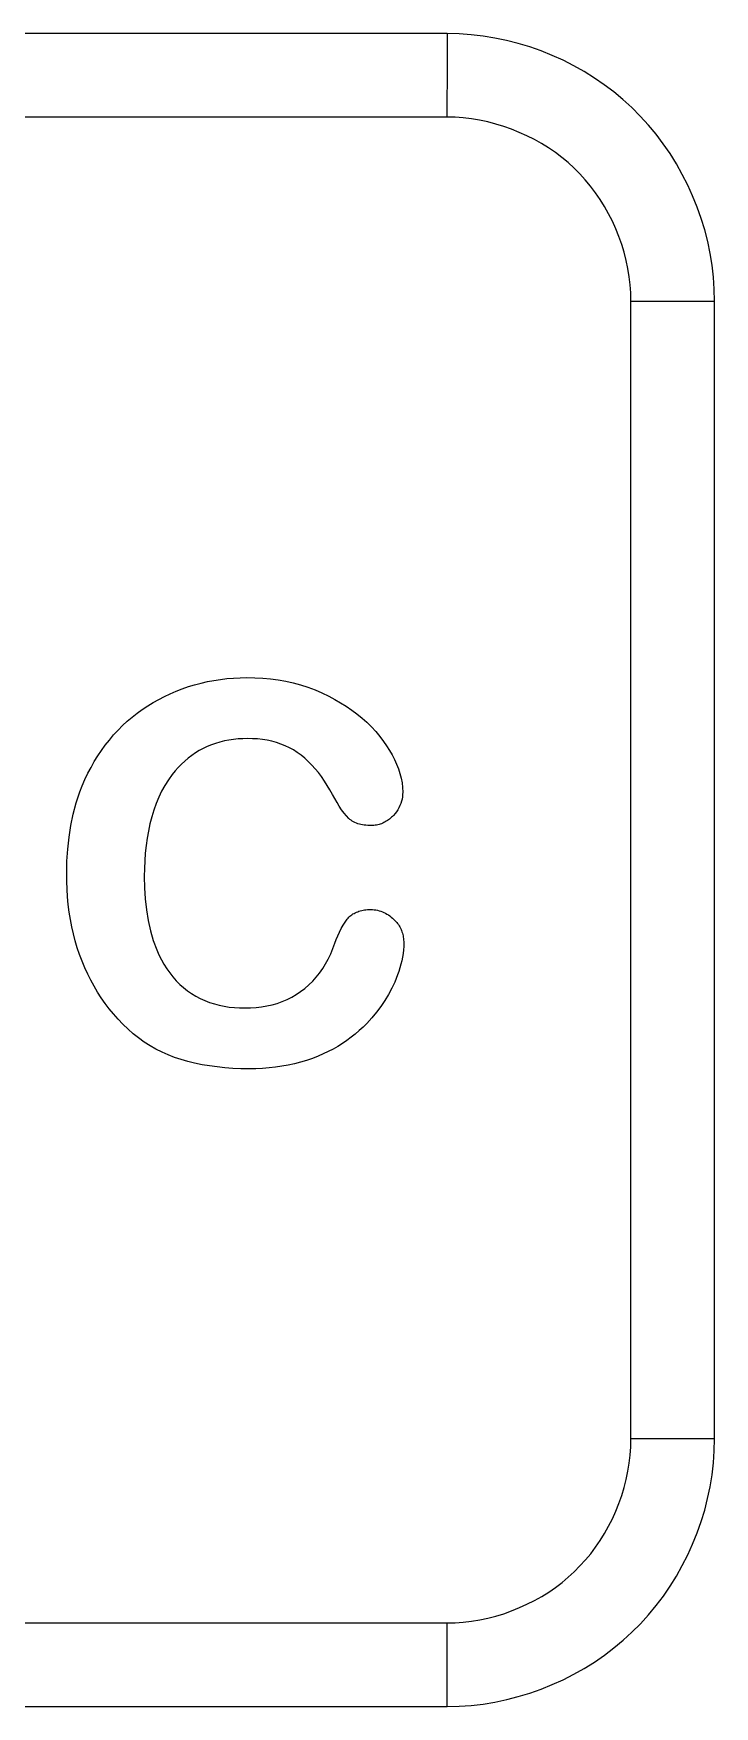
# Model space of a CAD drawing. Extents: x 0 to 226, y 0 to 690.
# Drawn here: x 129.18 to 133.26, y 559.94 to 569.94 of the extents above; entities that cross this region are included whole.
import ezdxf

# ---------------------------------------------------------------- set-up
doc = ezdxf.new("R2010")
doc.units = 0
doc.layers.add('-15N-THT. THIẾT BỊ ĐÓNG MỞ', color=40, linetype='CONTINUOUS')

# ---------------------------------------------------------------- blocks, each defined once
blk = doc.blocks.new('06 - N - SC VSD ATV630D30~D45N4')
at = {"layer": '-15N-THT. THIẾT BỊ ĐÓNG MỞ'}
for p, q in [((18.65, 225.291), (11.85, 225.291)), ((18.722, 225.289), (18.65, 225.291)), ((18.65, 225.291), (18.65, 225.291)), ((18.65, 225.291), (18.65, 225.289)), ((18.65, 225.289), (18.65, 225.287)), ((18.65, 225.287), (18.65, 225.283)), ((18.65, 225.283), (18.65, 225.279)), ((18.65, 225.279), (18.65, 225.273)), ((18.65, 225.273), (18.65, 225.267)), ((18.65, 225.267), (18.65, 225.259)), ((18.65, 225.259), (18.65, 225.251)), ((18.65, 225.251), (18.65, 225.241)), ((18.65, 225.241), (18.65, 225.231)), ((18.65, 225.231), (18.65, 225.22)), ((18.65, 225.22), (18.65, 225.208)), ((18.65, 225.208), (18.65, 225.196)), ((18.794, 225.284), (18.722, 225.289)), ((18.865, 225.276), (18.794, 225.284)), ((18.936, 225.264), (18.865, 225.276)), ((19.006, 225.249), (18.936, 225.264)), ((19.076, 225.232), (19.006, 225.249)), ((19.145, 225.211), (19.076, 225.232)), ((19.212, 225.187), (19.145, 225.211)), ((18.65, 225.196), (18.65, 225.182)), ((18.65, 225.182), (18.65, 225.168)), ((18.65, 225.168), (18.65, 225.153)), ((18.65, 225.153), (18.65, 225.137)), ((18.65, 225.137), (18.65, 225.12)), ((18.65, 225.12), (18.65, 225.103)), ((19.279, 225.16), (19.212, 225.187)), ((19.344, 225.131), (19.279, 225.16)), ((19.408, 225.098), (19.344, 225.131)), ((18.65, 225.103), (18.65, 225.085)), ((18.65, 225.085), (18.65, 225.067)), ((18.65, 225.067), (18.65, 225.048)), ((18.65, 225.048), (18.65, 225.028)), ((18.65, 225.028), (18.65, 225.008)), ((18.65, 225.008), (18.65, 224.988)), ((19.47, 225.063), (19.408, 225.098)), ((19.531, 225.025), (19.47, 225.063)), ((19.59, 224.985), (19.531, 225.025)), ((18.65, 224.967), (18.649, 224.946)), ((18.649, 224.946), (18.649, 224.924)), ((18.649, 224.924), (18.649, 224.903)), ((18.65, 224.988), (18.65, 224.967)), ((19.647, 224.942), (19.59, 224.985)), ((19.702, 224.896), (19.647, 224.942)), ((18.649, 224.903), (18.649, 224.881)), ((18.649, 224.881), (18.649, 224.858)), ((18.649, 224.858), (18.649, 224.836)), ((18.649, 224.836), (18.649, 224.814)), ((18.649, 224.814), (18.649, 224.791)), ((19.755, 224.848), (19.702, 224.896)), ((19.806, 224.797), (19.755, 224.848)), ((18.649, 224.791), (11.85, 224.791)), ((18.698, 224.79), (18.649, 224.791)), ((18.747, 224.786), (18.698, 224.79)), ((18.796, 224.781), (18.747, 224.786)), ((18.844, 224.773), (18.796, 224.781)), ((18.893, 224.763), (18.844, 224.773)), ((18.941, 224.75), (18.893, 224.763)), ((18.989, 224.736), (18.941, 224.75)), ((19.036, 224.719), (18.989, 224.736)), ((19.082, 224.7), (19.036, 224.719)), ((19.854, 224.744), (19.806, 224.797)), ((19.9, 224.689), (19.854, 224.744)), ((19.128, 224.68), (19.082, 224.7)), ((19.172, 224.657), (19.128, 224.68)), ((19.215, 224.633), (19.172, 224.657)), ((19.257, 224.607), (19.215, 224.633)), ((19.298, 224.579), (19.257, 224.607)), ((19.943, 224.632), (19.9, 224.689)), ((19.984, 224.573), (19.943, 224.632)), ((19.337, 224.55), (19.298, 224.579)), ((19.374, 224.519), (19.337, 224.55)), ((19.41, 224.486), (19.374, 224.519)), ((20.022, 224.512), (19.984, 224.573)), ((20.057, 224.449), (20.022, 224.512)), ((19.444, 224.452), (19.41, 224.486)), ((19.477, 224.416), (19.444, 224.452)), ((19.508, 224.379), (19.477, 224.416)), ((20.09, 224.385), (20.057, 224.449)), ((19.538, 224.339), (19.508, 224.379)), ((19.566, 224.299), (19.538, 224.339)), ((20.119, 224.32), (20.09, 224.385)), ((20.146, 224.253), (20.119, 224.32)), ((19.592, 224.257), (19.566, 224.299)), ((19.616, 224.213), (19.592, 224.257)), ((19.639, 224.169), (19.616, 224.213)), ((20.17, 224.186), (20.146, 224.253)), ((19.66, 224.124), (19.639, 224.169)), ((19.678, 224.077), (19.66, 224.124)), ((20.191, 224.117), (20.17, 224.186)), ((20.209, 224.048), (20.191, 224.117)), ((19.695, 224.03), (19.678, 224.077)), ((19.709, 223.983), (19.695, 224.03)), ((20.223, 223.977), (20.209, 224.048)), ((19.722, 223.934), (19.709, 223.983)), ((19.732, 223.886), (19.722, 223.934)), ((20.235, 223.906), (20.223, 223.977)), ((19.74, 223.837), (19.732, 223.886)), ((19.745, 223.788), (19.74, 223.837)), ((20.243, 223.835), (20.235, 223.906)), ((20.248, 223.763), (20.243, 223.835)), ((19.749, 223.74), (19.745, 223.788)), ((19.75, 223.691), (19.749, 223.74)), ((20.25, 223.691), (20.248, 223.763)), ((19.75, 216.892), (19.75, 223.691)), ((19.75, 223.691), (20.25, 223.691)), ((20.25, 216.891), (20.25, 223.691)), ((17.14, 221.398), (17.178, 221.408)), ((17.178, 221.408), (17.216, 221.417)), ((17.216, 221.417), (17.255, 221.424)), ((17.255, 221.424), (17.294, 221.43)), ((17.294, 221.43), (17.333, 221.435)), ((17.333, 221.435), (17.373, 221.438)), ((17.373, 221.438), (17.413, 221.44)), ((17.413, 221.44), (17.453, 221.441)), ((17.453, 221.441), (17.501, 221.44)), ((17.453, 221.441), (17.453, 221.441)), ((17.501, 221.44), (17.548, 221.438)), ((17.548, 221.438), (17.594, 221.433)), ((17.594, 221.433), (17.64, 221.427)), ((17.64, 221.427), (17.686, 221.419)), ((17.686, 221.419), (17.73, 221.409)), ((17.73, 221.409), (17.774, 221.397)), ((16.891, 221.292), (16.925, 221.311)), ((16.925, 221.311), (16.959, 221.329)), ((16.959, 221.329), (16.994, 221.345)), ((16.994, 221.345), (17.029, 221.36)), ((17.029, 221.36), (17.066, 221.374)), ((17.029, 221.36), (17.029, 221.36)), ((17.066, 221.374), (17.103, 221.387)), ((17.103, 221.387), (17.14, 221.398)), ((17.774, 221.397), (17.818, 221.383)), ((17.818, 221.383), (17.86, 221.368)), ((17.86, 221.368), (17.901, 221.35)), ((17.901, 221.35), (17.942, 221.331)), ((17.942, 221.331), (17.978, 221.311)), ((17.942, 221.331), (17.942, 221.331)), ((17.978, 221.311), (18.013, 221.291)), ((16.766, 221.204), (16.796, 221.228)), ((16.796, 221.228), (16.827, 221.251)), ((16.827, 221.251), (16.859, 221.272)), ((16.859, 221.272), (16.891, 221.292)), ((18.013, 221.291), (18.047, 221.27)), ((18.047, 221.27), (18.08, 221.247)), ((18.08, 221.247), (18.111, 221.224)), ((18.111, 221.224), (18.142, 221.199)), ((16.655, 221.098), (16.682, 221.126)), ((16.682, 221.126), (16.709, 221.154)), ((16.682, 221.126), (16.682, 221.126)), ((16.709, 221.154), (16.737, 221.18)), ((16.737, 221.18), (16.766, 221.204)), ((18.142, 221.199), (18.17, 221.174)), ((18.17, 221.174), (18.198, 221.147)), ((18.198, 221.147), (18.223, 221.119)), ((18.223, 221.119), (18.248, 221.09)), ((16.582, 221.005), (16.605, 221.037)), ((16.605, 221.037), (16.63, 221.068)), ((16.63, 221.068), (16.655, 221.098)), ((17.191, 221.018), (17.168, 221.005)), ((17.215, 221.029), (17.191, 221.018)), ((17.24, 221.039), (17.215, 221.029)), ((17.265, 221.048), (17.24, 221.039)), ((17.291, 221.056), (17.265, 221.048)), ((17.318, 221.063), (17.291, 221.056)), ((17.345, 221.068), (17.318, 221.063)), ((17.372, 221.072), (17.345, 221.068)), ((17.4, 221.075), (17.372, 221.072)), ((17.428, 221.076), (17.4, 221.075)), ((17.456, 221.077), (17.428, 221.076)), ((17.456, 221.077), (17.456, 221.077)), ((17.486, 221.076), (17.456, 221.077)), ((17.516, 221.075), (17.486, 221.076)), ((17.545, 221.071), (17.516, 221.075)), ((17.574, 221.067), (17.545, 221.071)), ((17.602, 221.061), (17.574, 221.067)), ((17.629, 221.053), (17.602, 221.061)), ((17.656, 221.044), (17.629, 221.053)), ((17.682, 221.034), (17.656, 221.044)), ((17.707, 221.022), (17.682, 221.034)), ((17.731, 221.009), (17.707, 221.022)), ((17.754, 220.994), (17.731, 221.009)), ((18.248, 221.09), (18.27, 221.06)), ((18.27, 221.06), (18.288, 221.033)), ((18.27, 221.06), (18.27, 221.06)), ((18.288, 221.033), (18.305, 221.006)), ((16.52, 220.904), (16.539, 220.939)), ((16.539, 220.939), (16.56, 220.973)), ((16.56, 220.973), (16.582, 221.005)), ((17.061, 220.924), (17.042, 220.904)), ((17.081, 220.942), (17.061, 220.924)), ((17.101, 220.96), (17.081, 220.942)), ((17.123, 220.976), (17.101, 220.96)), ((17.145, 220.991), (17.123, 220.976)), ((17.168, 221.005), (17.145, 220.991)), ((17.754, 220.994), (17.754, 220.994)), ((17.777, 220.977), (17.754, 220.994)), ((17.799, 220.959), (17.777, 220.977)), ((17.82, 220.939), (17.799, 220.959)), ((17.841, 220.918), (17.82, 220.939)), ((17.861, 220.896), (17.841, 220.918)), ((18.305, 221.006), (18.321, 220.979)), ((18.321, 220.979), (18.335, 220.951)), ((18.335, 220.951), (18.348, 220.924)), ((18.348, 220.924), (18.359, 220.896)), ((16.468, 220.795), (16.484, 220.833)), ((16.484, 220.833), (16.501, 220.869)), ((16.501, 220.869), (16.52, 220.904)), ((16.983, 220.831), (16.962, 220.797)), ((17.006, 220.862), (16.983, 220.831)), ((17.024, 220.884), (17.006, 220.862)), ((17.006, 220.862), (17.006, 220.862)), ((17.042, 220.904), (17.024, 220.884)), ((17.88, 220.873), (17.861, 220.896)), ((17.898, 220.849), (17.88, 220.873)), ((17.916, 220.823), (17.898, 220.849)), ((17.933, 220.797), (17.916, 220.823)), ((18.359, 220.896), (18.368, 220.868)), ((18.368, 220.868), (18.375, 220.84)), ((18.375, 220.84), (18.381, 220.812)), ((18.381, 220.812), (18.384, 220.784)), ((16.432, 220.692), (16.454, 220.758)), ((16.454, 220.758), (16.468, 220.795)), ((16.454, 220.758), (16.454, 220.758)), ((16.925, 220.726), (16.909, 220.688)), ((16.942, 220.762), (16.925, 220.726)), ((16.962, 220.797), (16.942, 220.762)), ((17.949, 220.77), (17.933, 220.797)), ((17.965, 220.742), (17.949, 220.77)), ((17.965, 220.742), (17.965, 220.742)), ((17.978, 220.718), (17.965, 220.742)), ((17.992, 220.694), (17.978, 220.718)), ((18.381, 220.715), (18.378, 220.702)), ((18.383, 220.728), (18.381, 220.715)), ((18.384, 220.742), (18.383, 220.728)), ((18.384, 220.784), (18.385, 220.756)), ((18.385, 220.756), (18.384, 220.742)), ((18.385, 220.756), (18.385, 220.756)), ((16.4, 220.557), (16.414, 220.625)), ((16.414, 220.625), (16.432, 220.692)), ((16.883, 220.608), (16.872, 220.567)), ((16.895, 220.649), (16.883, 220.608)), ((16.909, 220.688), (16.895, 220.649)), ((18.005, 220.672), (17.992, 220.694)), ((18.019, 220.651), (18.005, 220.672)), ((18.034, 220.631), (18.019, 220.651)), ((18.048, 220.614), (18.034, 220.631)), ((18.062, 220.599), (18.048, 220.614)), ((18.324, 220.611), (18.318, 220.606)), ((18.329, 220.617), (18.324, 220.611)), ((18.339, 220.628), (18.329, 220.617)), ((18.329, 220.617), (18.329, 220.617)), ((18.347, 220.639), (18.339, 220.628)), ((18.355, 220.651), (18.347, 220.639)), ((18.362, 220.663), (18.355, 220.651)), ((18.368, 220.676), (18.362, 220.663)), ((18.373, 220.688), (18.368, 220.676)), ((18.378, 220.702), (18.373, 220.688)), ((16.389, 220.487), (16.4, 220.557)), ((16.863, 220.524), (16.855, 220.481)), ((16.872, 220.567), (16.863, 220.524)), ((18.062, 220.599), (18.062, 220.599)), ((18.069, 220.593), (18.062, 220.599)), ((18.076, 220.588), (18.069, 220.593)), ((18.083, 220.583), (18.076, 220.588)), ((18.091, 220.579), (18.083, 220.583)), ((18.099, 220.575), (18.091, 220.579)), ((18.108, 220.571), (18.099, 220.575)), ((18.117, 220.568), (18.108, 220.571)), ((18.126, 220.565), (18.117, 220.568)), ((18.135, 220.563), (18.126, 220.565)), ((18.145, 220.561), (18.135, 220.563)), ((18.154, 220.56), (18.145, 220.561)), ((18.164, 220.559), (18.154, 220.56)), ((18.175, 220.558), (18.164, 220.559)), ((18.185, 220.557), (18.175, 220.558)), ((18.195, 220.557), (18.185, 220.557)), ((18.195, 220.557), (18.195, 220.557)), ((18.203, 220.557), (18.195, 220.557)), ((18.211, 220.558), (18.203, 220.557)), ((18.219, 220.559), (18.211, 220.558)), ((18.227, 220.56), (18.219, 220.559)), ((18.235, 220.561), (18.227, 220.56)), ((18.243, 220.563), (18.235, 220.561)), ((18.25, 220.565), (18.243, 220.563)), ((18.258, 220.568), (18.25, 220.565)), ((18.265, 220.571), (18.258, 220.568)), ((18.272, 220.574), (18.265, 220.571)), ((18.279, 220.578), (18.272, 220.574)), ((18.286, 220.582), (18.279, 220.578)), ((18.293, 220.586), (18.286, 220.582)), ((18.299, 220.59), (18.293, 220.586)), ((18.306, 220.595), (18.299, 220.59)), ((18.312, 220.6), (18.306, 220.595)), ((18.318, 220.606), (18.312, 220.6)), ((16.376, 220.343), (16.381, 220.415)), ((16.381, 220.415), (16.389, 220.487)), ((16.849, 220.437), (16.845, 220.392)), ((16.855, 220.481), (16.849, 220.437)), ((16.375, 220.269), (16.376, 220.343)), ((16.842, 220.346), (16.84, 220.3)), ((16.845, 220.392), (16.842, 220.346)), ((16.375, 220.269), (16.375, 220.269)), ((16.375, 220.222), (16.375, 220.269)), ((16.377, 220.176), (16.375, 220.222)), ((16.84, 220.3), (16.839, 220.253)), ((16.839, 220.253), (16.841, 220.185)), ((16.839, 220.253), (16.839, 220.253)), ((16.38, 220.13), (16.377, 220.176)), ((16.384, 220.084), (16.38, 220.13)), ((16.841, 220.185), (16.845, 220.118)), ((16.845, 220.118), (16.852, 220.052)), ((16.39, 220.039), (16.384, 220.084)), ((16.397, 219.995), (16.39, 220.039)), ((16.852, 220.052), (16.862, 219.989)), ((18.058, 220.004), (18.063, 220.009)), ((18.063, 220.009), (18.068, 220.015)), ((18.068, 220.015), (18.074, 220.02)), ((18.074, 220.02), (18.08, 220.024)), ((18.08, 220.024), (18.087, 220.029)), ((18.087, 220.029), (18.094, 220.032)), ((18.094, 220.032), (18.101, 220.036)), ((18.101, 220.036), (18.108, 220.039)), ((18.108, 220.039), (18.116, 220.042)), ((18.116, 220.042), (18.123, 220.045)), ((18.123, 220.045), (18.131, 220.047)), ((18.131, 220.047), (18.14, 220.049)), ((18.14, 220.049), (18.148, 220.051)), ((18.148, 220.051), (18.157, 220.052)), ((18.157, 220.052), (18.165, 220.053)), ((18.165, 220.053), (18.174, 220.054)), ((18.174, 220.054), (18.183, 220.054)), ((18.183, 220.054), (18.192, 220.054)), ((18.192, 220.054), (18.203, 220.054)), ((18.192, 220.054), (18.192, 220.054)), ((18.203, 220.054), (18.213, 220.053)), ((18.213, 220.053), (18.223, 220.052)), ((18.223, 220.052), (18.233, 220.05)), ((18.233, 220.05), (18.243, 220.048)), ((18.243, 220.048), (18.253, 220.045)), ((18.253, 220.045), (18.263, 220.041)), ((18.263, 220.041), (18.272, 220.037)), ((18.272, 220.037), (18.281, 220.033)), ((18.281, 220.033), (18.29, 220.028)), ((18.29, 220.028), (18.299, 220.023)), ((18.299, 220.023), (18.308, 220.017)), ((18.308, 220.017), (18.316, 220.01)), ((18.316, 220.01), (18.324, 220.004)), ((16.406, 219.951), (16.397, 219.995)), ((16.406, 219.951), (16.406, 219.951)), ((16.415, 219.909), (16.406, 219.951)), ((16.426, 219.867), (16.415, 219.909)), ((16.862, 219.989), (16.875, 219.928)), ((16.875, 219.928), (16.892, 219.869)), ((17.996, 219.898), (18.006, 219.92)), ((18.006, 219.92), (18.017, 219.941)), ((18.017, 219.941), (18.028, 219.961)), ((18.028, 219.961), (18.04, 219.98)), ((18.04, 219.98), (18.053, 219.998)), ((18.053, 219.998), (18.058, 220.004)), ((18.053, 219.998), (18.053, 219.998)), ((18.324, 220.004), (18.332, 219.996)), ((18.332, 219.996), (18.338, 219.99)), ((18.332, 219.996), (18.332, 219.996)), ((18.338, 219.99), (18.343, 219.984)), ((18.343, 219.984), (18.349, 219.978)), ((18.349, 219.978), (18.354, 219.971)), ((18.354, 219.971), (18.359, 219.965)), ((18.359, 219.965), (18.363, 219.958)), ((18.363, 219.958), (18.367, 219.951)), ((18.367, 219.951), (18.371, 219.944)), ((18.371, 219.944), (18.375, 219.936)), ((18.375, 219.936), (18.378, 219.929)), ((18.378, 219.929), (18.38, 219.921)), ((18.38, 219.921), (18.383, 219.913)), ((18.383, 219.913), (18.385, 219.905)), ((16.438, 219.826), (16.426, 219.867)), ((16.452, 219.786), (16.438, 219.826)), ((16.892, 219.869), (16.913, 219.814)), ((16.913, 219.814), (16.926, 219.784)), ((16.913, 219.814), (16.913, 219.814)), ((17.954, 219.789), (17.967, 219.821)), ((17.967, 219.821), (17.979, 219.853)), ((17.979, 219.853), (17.987, 219.876)), ((17.979, 219.853), (17.979, 219.853)), ((17.987, 219.876), (17.996, 219.898)), ((18.385, 219.905), (18.387, 219.897)), ((18.387, 219.897), (18.388, 219.889)), ((18.389, 219.813), (18.387, 219.792)), ((18.388, 219.889), (18.39, 219.881)), ((18.391, 219.834), (18.389, 219.813)), ((18.39, 219.881), (18.39, 219.872)), ((18.39, 219.872), (18.391, 219.864)), ((18.391, 219.864), (18.391, 219.855)), ((18.391, 219.855), (18.391, 219.834)), ((18.391, 219.855), (18.391, 219.855)), ((16.467, 219.746), (16.452, 219.786)), ((16.483, 219.707), (16.467, 219.746)), ((16.501, 219.668), (16.483, 219.707)), ((16.926, 219.784), (16.941, 219.755)), ((16.941, 219.755), (16.956, 219.728)), ((16.956, 219.728), (16.973, 219.701)), ((17.906, 219.702), (17.923, 219.73)), ((17.923, 219.73), (17.939, 219.759)), ((17.939, 219.759), (17.954, 219.789)), ((18.368, 219.707), (18.361, 219.685)), ((18.374, 219.728), (18.368, 219.707)), ((18.379, 219.749), (18.374, 219.728)), ((18.383, 219.771), (18.379, 219.749)), ((18.387, 219.792), (18.383, 219.771)), ((16.501, 219.668), (16.501, 219.668)), ((16.519, 219.632), (16.501, 219.668)), ((16.539, 219.596), (16.519, 219.632)), ((16.973, 219.701), (16.991, 219.676)), ((16.991, 219.676), (17.01, 219.652)), ((17.01, 219.652), (17.03, 219.629)), ((17.03, 219.629), (17.051, 219.607)), ((17.051, 219.607), (17.074, 219.588)), ((17.823, 219.604), (17.846, 219.626)), ((17.846, 219.626), (17.867, 219.65)), ((17.867, 219.65), (17.887, 219.675)), ((17.887, 219.675), (17.906, 219.702)), ((18.337, 219.621), (18.32, 219.584)), ((18.346, 219.642), (18.337, 219.621)), ((18.337, 219.621), (18.337, 219.621)), ((18.354, 219.664), (18.346, 219.642)), ((18.361, 219.685), (18.354, 219.664)), ((16.559, 219.561), (16.539, 219.596)), ((16.581, 219.527), (16.559, 219.561)), ((16.604, 219.494), (16.581, 219.527)), ((17.074, 219.588), (17.098, 219.569)), ((17.098, 219.569), (17.122, 219.552)), ((17.122, 219.552), (17.148, 219.537)), ((17.122, 219.552), (17.122, 219.552)), ((17.148, 219.537), (17.174, 219.523)), ((17.174, 219.523), (17.201, 219.511)), ((17.201, 219.511), (17.229, 219.5)), ((17.664, 219.505), (17.693, 219.517)), ((17.693, 219.517), (17.721, 219.531)), ((17.721, 219.531), (17.748, 219.546)), ((17.748, 219.546), (17.774, 219.564)), ((17.774, 219.564), (17.799, 219.583)), ((17.774, 219.564), (17.774, 219.564)), ((17.799, 219.583), (17.823, 219.604)), ((18.278, 219.511), (18.254, 219.476)), ((18.3, 219.547), (18.278, 219.511)), ((18.32, 219.584), (18.3, 219.547)), ((16.629, 219.462), (16.604, 219.494)), ((16.654, 219.431), (16.629, 219.462)), ((16.654, 219.431), (16.654, 219.431)), ((16.682, 219.399), (16.654, 219.431)), ((17.229, 219.5), (17.258, 219.491)), ((17.258, 219.491), (17.287, 219.483)), ((17.287, 219.483), (17.317, 219.477)), ((17.317, 219.477), (17.347, 219.472)), ((17.347, 219.472), (17.378, 219.469)), ((17.378, 219.469), (17.409, 219.467)), ((17.409, 219.467), (17.441, 219.467)), ((17.441, 219.467), (17.474, 219.467)), ((17.441, 219.467), (17.441, 219.467)), ((17.474, 219.467), (17.508, 219.47)), ((17.508, 219.47), (17.54, 219.473)), ((17.54, 219.473), (17.572, 219.479)), ((17.572, 219.479), (17.604, 219.486)), ((17.604, 219.486), (17.634, 219.494)), ((17.634, 219.494), (17.664, 219.505)), ((18.2, 219.407), (18.17, 219.374)), ((18.228, 219.441), (18.2, 219.407)), ((18.254, 219.476), (18.228, 219.441)), ((16.711, 219.369), (16.682, 219.399)), ((16.742, 219.34), (16.711, 219.369)), ((16.773, 219.312), (16.742, 219.34)), ((16.805, 219.287), (16.773, 219.312)), ((18.101, 219.31), (18.076, 219.291)), ((18.125, 219.331), (18.101, 219.31)), ((18.148, 219.352), (18.125, 219.331)), ((18.17, 219.374), (18.148, 219.352)), ((18.17, 219.374), (18.17, 219.374)), ((16.839, 219.263), (16.805, 219.287)), ((16.873, 219.241), (16.839, 219.263)), ((16.873, 219.241), (16.873, 219.241)), ((16.908, 219.221), (16.873, 219.241)), ((16.945, 219.203), (16.908, 219.221)), ((17.968, 219.221), (17.939, 219.206)), ((17.996, 219.237), (17.968, 219.221)), ((18.024, 219.254), (17.996, 219.237)), ((18.05, 219.272), (18.024, 219.254)), ((18.076, 219.291), (18.05, 219.272)), ((16.982, 219.186), (16.945, 219.203)), ((17.02, 219.171), (16.982, 219.186)), ((17.059, 219.158), (17.02, 219.171)), ((17.099, 219.146), (17.059, 219.158)), ((17.14, 219.136), (17.099, 219.146)), ((17.14, 219.136), (17.14, 219.136)), ((17.184, 219.127), (17.14, 219.136)), ((17.229, 219.12), (17.184, 219.127)), ((17.275, 219.114), (17.229, 219.12)), ((17.321, 219.109), (17.275, 219.114)), ((17.369, 219.105), (17.321, 219.109)), ((17.585, 219.108), (17.546, 219.105)), ((17.624, 219.112), (17.585, 219.108)), ((17.662, 219.118), (17.624, 219.112)), ((17.7, 219.124), (17.662, 219.118)), ((17.737, 219.133), (17.7, 219.124)), ((17.774, 219.142), (17.737, 219.133)), ((17.81, 219.153), (17.774, 219.142)), ((17.845, 219.165), (17.81, 219.153)), ((17.879, 219.178), (17.845, 219.165)), ((17.909, 219.192), (17.879, 219.178)), ((17.879, 219.178), (17.879, 219.178)), ((17.939, 219.206), (17.909, 219.192)), ((17.417, 219.103), (17.369, 219.105)), ((17.465, 219.103), (17.417, 219.103)), ((17.465, 219.103), (17.465, 219.103)), ((17.506, 219.103), (17.465, 219.103)), ((17.546, 219.105), (17.506, 219.103)), ((19.745, 216.794), (19.749, 216.843)), ((19.749, 216.843), (19.75, 216.892)), ((20.25, 216.891), (19.75, 216.891)), ((20.243, 216.747), (20.248, 216.819)), ((20.248, 216.819), (20.25, 216.891)), ((19.732, 216.697), (19.74, 216.746)), ((19.74, 216.746), (19.745, 216.794)), ((20.235, 216.676), (20.243, 216.747)), ((19.709, 216.6), (19.721, 216.648)), ((19.721, 216.648), (19.732, 216.697)), ((20.223, 216.605), (20.235, 216.676)), ((19.678, 216.505), (19.695, 216.552)), ((19.695, 216.552), (19.709, 216.6)), ((20.191, 216.465), (20.208, 216.535)), ((20.208, 216.535), (20.223, 216.605)), ((19.616, 216.369), (19.639, 216.413)), ((19.639, 216.413), (19.659, 216.459)), ((19.659, 216.459), (19.678, 216.505)), ((20.17, 216.397), (20.191, 216.465)), ((19.566, 216.284), (19.592, 216.326)), ((19.592, 216.326), (19.616, 216.369)), ((20.119, 216.262), (20.146, 216.329)), ((20.146, 216.329), (20.17, 216.397)), ((19.509, 216.204), (19.538, 216.243)), ((19.538, 216.243), (19.566, 216.284)), ((20.09, 216.197), (20.119, 216.262)), ((19.411, 216.097), (19.445, 216.131)), ((19.445, 216.131), (19.478, 216.167)), ((19.478, 216.167), (19.509, 216.204)), ((20.022, 216.071), (20.057, 216.133)), ((20.057, 216.133), (20.09, 216.197)), ((19.298, 216.003), (19.338, 216.033)), ((19.338, 216.033), (19.375, 216.064)), ((19.375, 216.064), (19.411, 216.097)), ((19.944, 215.951), (19.984, 216.01)), ((19.984, 216.01), (20.022, 216.071)), ((19.128, 215.902), (19.172, 215.925)), ((19.172, 215.925), (19.216, 215.949)), ((19.216, 215.949), (19.258, 215.975)), ((19.258, 215.975), (19.298, 216.003)), ((19.901, 215.894), (19.944, 215.951)), ((18.796, 215.801), (18.845, 215.809)), ((18.845, 215.809), (18.893, 215.819)), ((18.893, 215.819), (18.941, 215.832)), ((18.941, 215.832), (18.989, 215.846)), ((18.989, 215.846), (19.036, 215.863)), ((19.036, 215.863), (19.083, 215.882)), ((19.083, 215.882), (19.128, 215.902)), ((19.807, 215.786), (19.855, 215.839)), ((19.855, 215.839), (19.901, 215.894)), ((11.851, 215.791), (18.65, 215.791)), ((18.65, 215.791), (18.699, 215.792)), ((18.65, 215.291), (18.65, 215.791)), ((18.699, 215.792), (18.747, 215.796)), ((18.747, 215.796), (18.796, 215.801)), ((19.703, 215.687), (19.756, 215.735)), ((19.756, 215.735), (19.807, 215.786)), ((19.591, 215.598), (19.648, 215.641)), ((19.648, 215.641), (19.703, 215.687)), ((19.408, 215.484), (19.471, 215.519)), ((19.471, 215.519), (19.532, 215.557)), ((19.532, 215.557), (19.591, 215.598)), ((19.212, 215.395), (19.279, 215.422)), ((19.279, 215.422), (19.344, 215.451)), ((19.344, 215.451), (19.408, 215.484)), ((18.865, 215.306), (18.936, 215.318)), ((18.936, 215.318), (19.007, 215.333)), ((19.007, 215.333), (19.076, 215.35)), ((19.076, 215.35), (19.145, 215.371)), ((19.145, 215.371), (19.212, 215.395)), ((11.85, 215.291), (18.65, 215.291)), ((18.65, 215.291), (18.722, 215.293)), ((18.722, 215.293), (18.794, 215.298)), ((18.794, 215.298), (18.865, 215.306))]:
    blk.add_line(p, q, dxfattribs=at)

msp = doc.modelspace()

# ---------------------------------------------------------------- block references
msp.add_blockref('06 - N - SC VSD ATV630D30~D45N4', (113.005, 344.65))

doc.saveas('drawing.dxf')
